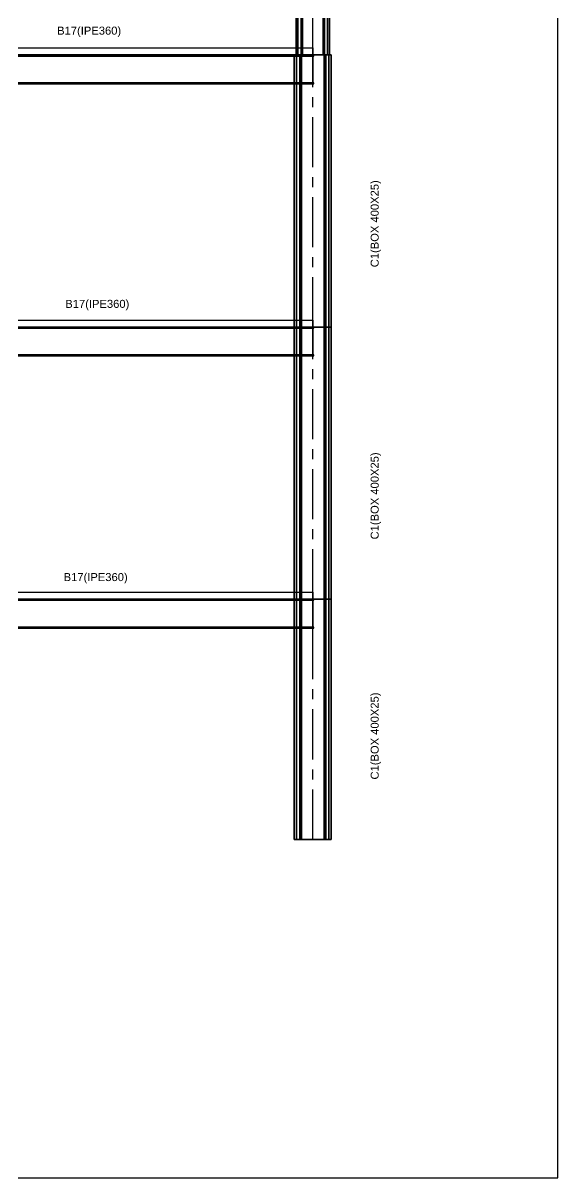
# Model space of a CAD drawing. Header units: metres. Extents: x 158 to 495, y 93 to 262.
# Drawn here: x 364.05 to 370.73, y 231.6 to 246.03 of the extents above; entities that cross this region are included whole.
import ezdxf
from ezdxf.enums import TextEntityAlignment as Align

# ---------------------------------------------------------------- set-up
doc = ezdxf.new("R2010")
doc.units = ezdxf.units.M
doc.header["$MEASUREMENT"] = 0
doc.linetypes.add('CENTER', pattern=[2, 1.25, -0.25, 0.25, -0.25])
doc.styles.get("Standard").update_dxf_attribs({"font": 'arial.ttf'})

msp = doc.modelspace()

# ---------------------------------------------------------------- linework, layer by layer
for p, q in [((370.72889, 231.60201), (370.72889, 261.30201)), ((349.72889, 231.60201), (370.72889, 231.60201))]:
    msp.add_line(p, q)
at = {"linetype": 'Continuous'}
for p, q in [((367.45832, 249.03133), (367.45832, 245.63133)), ((367.45832, 245.63133), (367.45832, 249.03133)), ((367.48149, 249.03133), (367.48149, 245.63133)), ((367.48149, 245.63133), (367.48149, 249.03133)), ((367.52083, 249.03133), (367.52083, 245.63133)), ((367.52083, 245.63133), (367.52083, 249.03133)), ((367.53706, 249.03133), (367.53706, 245.63133)), ((367.53706, 245.63133), (367.53706, 249.03133)), ((367.79663, 249.03133), (367.79663, 245.63133)), ((367.79663, 245.63133), (367.79663, 249.03133)), ((367.81285, 249.03133), (367.81285, 245.63133)), ((367.81285, 245.63133), (367.81285, 249.03133)), ((367.85219, 245.63133), (367.85219, 249.03133)), ((367.85219, 249.03133), (367.85219, 245.63133)), ((367.87536, 245.63133), (367.87536, 249.03133)), ((367.87536, 249.03133), (367.87536, 245.63133)), ((362.15684, 245.71883), (367.66684, 245.71883)), ((367.66684, 245.71883), (367.66684, 245.63133)), ((367.65166, 245.63133), (362.14166, 245.63133)), ((362.14166, 245.63133), (367.65166, 245.63133)), ((367.65166, 245.61863), (362.14166, 245.61863)), ((362.14166, 245.61863), (367.65166, 245.61863)), ((367.66613, 245.61863), (362.15613, 245.61863)), ((362.15613, 245.61863), (367.66613, 245.61863)), ((367.66684, 245.63133), (362.15684, 245.63133)), ((367.66756, 245.61863), (362.15756, 245.61863)), ((362.15756, 245.61863), (367.66756, 245.61863)), ((367.68202, 245.63133), (362.17202, 245.63133)), ((362.17202, 245.63133), (367.68202, 245.63133)), ((367.68202, 245.61863), (362.17202, 245.61863)), ((362.17202, 245.61863), (367.68202, 245.61863)), ((367.50461, 245.63133), (367.43515, 245.63133)), ((367.43515, 245.63133), (367.43515, 242.23133)), ((367.43515, 242.23133), (367.43515, 245.63133)), ((367.43515, 245.63133), (367.82907, 245.63133)), ((367.45832, 245.63133), (367.52083, 245.63133)), ((367.81285, 245.63133), (367.45832, 245.63133)), ((367.52489, 245.63133), (367.46411, 245.63133)), ((367.46411, 245.63133), (367.46411, 242.23133)), ((367.46411, 242.23133), (367.46411, 245.63133)), ((367.46411, 245.63133), (367.80879, 245.63133)), ((367.48149, 245.63133), (367.53706, 245.63133)), ((367.79663, 245.63133), (367.48149, 245.63133)), ((367.89853, 245.63133), (367.50461, 245.63133)), ((367.50461, 245.63133), (367.50461, 242.23133)), ((367.50461, 242.23133), (367.50461, 245.63133)), ((367.52083, 245.63133), (367.87536, 245.63133)), ((367.86957, 245.63133), (367.52489, 245.63133)), ((367.52489, 245.63133), (367.52489, 242.23133)), ((367.52489, 242.23133), (367.52489, 245.63133)), ((367.53706, 245.63133), (367.85219, 245.63133)), ((367.68202, 245.63133), (367.65166, 245.63133)), ((367.65166, 245.63133), (367.65166, 245.61863)), ((367.65166, 245.61863), (367.66613, 245.61863)), ((367.66613, 245.61863), (367.66613, 245.28403)), ((367.66756, 245.28403), (367.66756, 245.61863)), ((367.66756, 245.61863), (367.68202, 245.61863)), ((367.68202, 245.61863), (367.68202, 245.63133)), ((367.85219, 245.63133), (367.79663, 245.63133)), ((367.80879, 245.63133), (367.80879, 242.23133)), ((367.80879, 242.23133), (367.80879, 245.63133)), ((367.80879, 245.63133), (367.86957, 245.63133)), ((367.87536, 245.63133), (367.81285, 245.63133)), ((367.82907, 245.63133), (367.82907, 242.23133)), ((367.82907, 242.23133), (367.82907, 245.63133)), ((367.82907, 245.63133), (367.89853, 245.63133)), ((367.86957, 242.23133), (367.86957, 245.63133)), ((367.86957, 245.63133), (367.86957, 242.23133)), ((367.89853, 242.23133), (367.89853, 245.63133)), ((367.89853, 245.63133), (367.89853, 242.23133)), ((367.65166, 245.28403), (362.14166, 245.28403)), ((362.14166, 245.28403), (367.65166, 245.28403)), ((362.14166, 245.27133), (367.65166, 245.27133)), ((367.65166, 245.27133), (362.14166, 245.27133)), ((367.66613, 245.28403), (362.15613, 245.28403)), ((362.15613, 245.28403), (367.66613, 245.28403)), ((367.66756, 245.28403), (362.15756, 245.28403)), ((362.15756, 245.28403), (367.66756, 245.28403)), ((367.68202, 245.28403), (362.17202, 245.28403)), ((362.17202, 245.28403), (367.68202, 245.28403)), ((367.68202, 245.27133), (362.17202, 245.27133)), ((362.17202, 245.27133), (367.68202, 245.27133)), ((367.66613, 245.28403), (367.65166, 245.28403)), ((367.65166, 245.28403), (367.65166, 245.27133)), ((367.65166, 245.27133), (367.68202, 245.27133)), ((367.68202, 245.28403), (367.66756, 245.28403)), ((367.68202, 245.27133), (367.68202, 245.28403)), ((362.15684, 242.31883), (367.66684, 242.31883)), ((367.66684, 242.31883), (367.66684, 242.23133)), ((367.65166, 242.23133), (362.14166, 242.23133)), ((362.14166, 242.23133), (367.65166, 242.23133)), ((367.65166, 242.21863), (362.14166, 242.21863)), ((362.14166, 242.21863), (367.65166, 242.21863)), ((367.66613, 242.21863), (362.15613, 242.21863)), ((362.15613, 242.21863), (367.66613, 242.21863)), ((367.66684, 242.23133), (362.15684, 242.23133)), ((367.66756, 242.21863), (362.15756, 242.21863)), ((362.15756, 242.21863), (367.66756, 242.21863)), ((367.68202, 242.23133), (362.17202, 242.23133)), ((362.17202, 242.23133), (367.68202, 242.23133)), ((367.68202, 242.21863), (362.17202, 242.21863)), ((362.17202, 242.21863), (367.68202, 242.21863)), ((367.50461, 242.23133), (367.43515, 242.23133)), ((367.43515, 242.23133), (367.43515, 238.83133)), ((367.43515, 238.83133), (367.43515, 242.23133)), ((367.43515, 242.23133), (367.82907, 242.23133)), ((367.43515, 242.23133), (367.50461, 242.23133)), ((367.82907, 242.23133), (367.43515, 242.23133)), ((367.52489, 242.23133), (367.46411, 242.23133)), ((367.46411, 242.23133), (367.46411, 238.83133)), ((367.46411, 238.83133), (367.46411, 242.23133)), ((367.46411, 242.23133), (367.80879, 242.23133)), ((367.46411, 242.23133), (367.52489, 242.23133)), ((367.80879, 242.23133), (367.46411, 242.23133)), ((367.89853, 242.23133), (367.50461, 242.23133)), ((367.50461, 242.23133), (367.50461, 238.83133)), ((367.50461, 238.83133), (367.50461, 242.23133)), ((367.50461, 242.23133), (367.89853, 242.23133)), ((367.86957, 242.23133), (367.52489, 242.23133)), ((367.52489, 242.23133), (367.52489, 238.83133)), ((367.52489, 238.83133), (367.52489, 242.23133)), ((367.52489, 242.23133), (367.86957, 242.23133)), ((367.68202, 242.23133), (367.65166, 242.23133)), ((367.65166, 242.23133), (367.65166, 242.21863)), ((367.65166, 242.21863), (367.66613, 242.21863)), ((367.66613, 242.21863), (367.66613, 241.88403)), ((367.66756, 241.88403), (367.66756, 242.21863)), ((367.66756, 242.21863), (367.68202, 242.21863)), ((367.68202, 242.21863), (367.68202, 242.23133)), ((367.80879, 242.23133), (367.80879, 238.83133)), ((367.80879, 238.83133), (367.80879, 242.23133)), ((367.80879, 242.23133), (367.86957, 242.23133)), ((367.86957, 242.23133), (367.80879, 242.23133)), ((367.82907, 242.23133), (367.82907, 238.83133)), ((367.82907, 238.83133), (367.82907, 242.23133)), ((367.82907, 242.23133), (367.89853, 242.23133)), ((367.89853, 242.23133), (367.82907, 242.23133)), ((367.86957, 238.83133), (367.86957, 242.23133)), ((367.86957, 242.23133), (367.86957, 238.83133)), ((367.89853, 238.83133), (367.89853, 242.23133)), ((367.89853, 242.23133), (367.89853, 238.83133)), ((367.65166, 241.88403), (362.14166, 241.88403)), ((362.14166, 241.88403), (367.65166, 241.88403)), ((362.14166, 241.87133), (367.65166, 241.87133)), ((367.65166, 241.87133), (362.14166, 241.87133)), ((367.66613, 241.88403), (362.15613, 241.88403)), ((362.15613, 241.88403), (367.66613, 241.88403)), ((367.66756, 241.88403), (362.15756, 241.88403)), ((362.15756, 241.88403), (367.66756, 241.88403)), ((367.68202, 241.88403), (362.17202, 241.88403)), ((362.17202, 241.88403), (367.68202, 241.88403)), ((367.68202, 241.87133), (362.17202, 241.87133)), ((362.17202, 241.87133), (367.68202, 241.87133)), ((367.66613, 241.88403), (367.65166, 241.88403)), ((367.65166, 241.88403), (367.65166, 241.87133)), ((367.65166, 241.87133), (367.68202, 241.87133)), ((367.68202, 241.88403), (367.66756, 241.88403)), ((367.68202, 241.87133), (367.68202, 241.88403)), ((367.65166, 238.83133), (362.14166, 238.83133)), ((362.14166, 238.83133), (367.65166, 238.83133)), ((367.65166, 238.81863), (362.14166, 238.81863)), ((362.14166, 238.81863), (367.65166, 238.81863)), ((367.66613, 238.81863), (362.15613, 238.81863)), ((362.15613, 238.81863), (367.66613, 238.81863)), ((362.15684, 238.91883), (367.66684, 238.91883)), ((367.66684, 238.83133), (362.15684, 238.83133)), ((367.66756, 238.81863), (362.15756, 238.81863)), ((362.15756, 238.81863), (367.66756, 238.81863)), ((367.68202, 238.83133), (362.17202, 238.83133)), ((362.17202, 238.83133), (367.68202, 238.83133)), ((367.68202, 238.81863), (362.17202, 238.81863)), ((362.17202, 238.81863), (367.68202, 238.81863)), ((367.43515, 238.83133), (367.50461, 238.83133)), ((367.82907, 238.83133), (367.43515, 238.83133)), ((367.50461, 238.83133), (367.43515, 238.83133)), ((367.43515, 238.83133), (367.43515, 235.83133)), ((367.43515, 235.83133), (367.43515, 238.83133)), ((367.43515, 238.83133), (367.82907, 238.83133)), ((367.46411, 238.83133), (367.52489, 238.83133)), ((367.80879, 238.83133), (367.46411, 238.83133)), ((367.52489, 238.83133), (367.46411, 238.83133)), ((367.46411, 238.83133), (367.46411, 235.83133)), ((367.46411, 235.83133), (367.46411, 238.83133)), ((367.46411, 238.83133), (367.80879, 238.83133)), ((367.50461, 238.83133), (367.89853, 238.83133)), ((367.89853, 238.83133), (367.50461, 238.83133)), ((367.50461, 238.83133), (367.50461, 235.83133)), ((367.50461, 235.83133), (367.50461, 238.83133)), ((367.52489, 238.83133), (367.86957, 238.83133)), ((367.86957, 238.83133), (367.52489, 238.83133)), ((367.52489, 238.83133), (367.52489, 235.83133)), ((367.52489, 235.83133), (367.52489, 238.83133)), ((367.68202, 238.83133), (367.65166, 238.83133)), ((367.65166, 238.83133), (367.65166, 238.81863)), ((367.65166, 238.81863), (367.66613, 238.81863)), ((367.66613, 238.81863), (367.66613, 238.48403)), ((367.66684, 238.91883), (367.66684, 238.83133)), ((367.66756, 238.48403), (367.66756, 238.81863)), ((367.66756, 238.81863), (367.68202, 238.81863)), ((367.68202, 238.81863), (367.68202, 238.83133)), ((367.86957, 238.83133), (367.80879, 238.83133)), ((367.80879, 238.83133), (367.80879, 235.83133)), ((367.80879, 235.83133), (367.80879, 238.83133)), ((367.80879, 238.83133), (367.86957, 238.83133)), ((367.89853, 238.83133), (367.82907, 238.83133)), ((367.82907, 238.83133), (367.82907, 235.83133)), ((367.82907, 235.83133), (367.82907, 238.83133)), ((367.82907, 238.83133), (367.89853, 238.83133)), ((367.86957, 235.83133), (367.86957, 238.83133)), ((367.86957, 238.83133), (367.86957, 235.83133)), ((367.89853, 235.83133), (367.89853, 238.83133)), ((367.89853, 238.83133), (367.89853, 235.83133)), ((367.65166, 238.48403), (362.14166, 238.48403)), ((362.14166, 238.48403), (367.65166, 238.48403)), ((362.14166, 238.47133), (367.65166, 238.47133)), ((367.65166, 238.47133), (362.14166, 238.47133)), ((367.66613, 238.48403), (362.15613, 238.48403)), ((362.15613, 238.48403), (367.66613, 238.48403)), ((367.66756, 238.48403), (362.15756, 238.48403)), ((362.15756, 238.48403), (367.66756, 238.48403)), ((367.68202, 238.48403), (362.17202, 238.48403)), ((362.17202, 238.48403), (367.68202, 238.48403)), ((367.68202, 238.47133), (362.17202, 238.47133)), ((362.17202, 238.47133), (367.68202, 238.47133)), ((367.66613, 238.48403), (367.65166, 238.48403)), ((367.65166, 238.48403), (367.65166, 238.47133)), ((367.65166, 238.47133), (367.68202, 238.47133)), ((367.68202, 238.48403), (367.66756, 238.48403)), ((367.68202, 238.47133), (367.68202, 238.48403)), ((367.43515, 235.83133), (367.50461, 235.83133)), ((367.82907, 235.83133), (367.43515, 235.83133)), ((367.46411, 235.83133), (367.52489, 235.83133)), ((367.80879, 235.83133), (367.46411, 235.83133)), ((367.50461, 235.83133), (367.89853, 235.83133)), ((367.52489, 235.83133), (367.86957, 235.83133)), ((367.86957, 235.83133), (367.80879, 235.83133)), ((367.89853, 235.83133), (367.82907, 235.83133))]:
    msp.add_line(p, q, dxfattribs=at)
at = {"linetype": 'CENTER', "ltscale": 0.5}
for p, q in [((367.66684, 245.63133), (367.66684, 249.03133)), ((362.15684, 245.63133), (367.66684, 245.63133)), ((367.66684, 242.23133), (367.66684, 245.63133)), ((362.15684, 242.23133), (367.66684, 242.23133)), ((367.66684, 238.83133), (367.66684, 242.23133)), ((362.15684, 238.83133), (367.66684, 238.83133)), ((367.66684, 235.83133), (367.66684, 238.83133))]:
    msp.add_line(p, q, dxfattribs=at)
at = {"linetype": 'CENTER'}
for p, q in [((367.66684, 245.63133), (362.15684, 245.63133)), ((367.66684, 242.23133), (362.15684, 242.23133)), ((367.66684, 238.83133), (362.15684, 238.83133))]:
    msp.add_line(p, q, dxfattribs=at)

# ---------------------------------------------------------------- texts
for p in [(364.87391, 245.92316), (364.97557, 242.50965), (364.95524, 239.09614)]:
    msp.add_text('B17(IPE360)', height=0.1).set_placement(p, align=Align.MIDDLE)
for p in [(368.45276, 243.52277), (368.45276, 240.12277), (368.45276, 237.12277)]:
    msp.add_text('C1(BOX 400X25)', height=0.1, rotation=90).set_placement(p, align=Align.MIDDLE)

doc.saveas('drawing.dxf')
